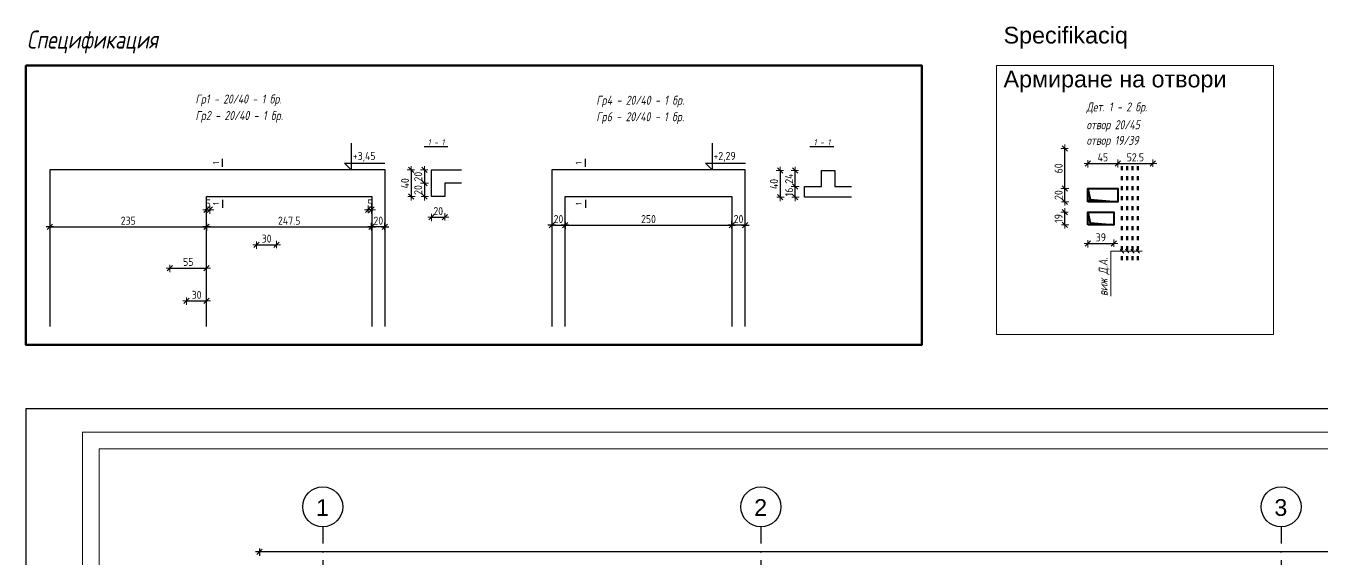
# Model space of a CAD drawing. Header units: millimetres. Extents: x -159 to 6378, y -1181 to 2393.
# Drawn here: x -159 to 1785, y 1593 to 2393 of the extents above; entities that cross this region are included whole.
import ezdxf
from ezdxf.enums import TextEntityAlignment as Align

# ---------------------------------------------------------------- set-up
doc = ezdxf.new("R2010")
doc.units = ezdxf.units.MM
doc.header["$PDMODE"] = 35
doc.linetypes.add('ACAD_ISO03W100', pattern=[30, 12, -18])
doc.linetypes.add('DASHDOT', pattern=[1, 0.5, -0.25, 0, -0.25])
for name, color, linetype, lineweight in [('0_txt', 7, 'Continuous', 18), ('1K_arm', 5, 'Continuous', 60), ('1K_arm_koti', 5, 'Continuous', 15), ('1K_arm_y', 82, 'Continuous', 60), ('1K_dupki', 5, 'Continuous', 40), ('1K_koti_van6ni', 241, 'Continuous', 25), ('1K_text-osi', 3, 'Continuous', 35), ('1K_znak', 6, 'Continuous', 25), ('TABLICA', 40, 'Continuous', 30)]:
    doc.layers.add(name, color=color, linetype=linetype, lineweight=lineweight)
for name, color, linetype in [('1K_AXIS', 7, 'DASHDOT'), ('1K_otvori-solid', 9, 'Continuous'), ('GRE', 3, 'Continuous'), ('GRETXT', 6, 'Continuous'), ('KTX', 1, 'Continuous'), ('KTXTXT', 4, 'Continuous'), ('RAZ', 3, 'Continuous')]:
    doc.layers.add(name, color=color, linetype=linetype)
doc.styles.add('DIM', font='romans.shx', dxfattribs={"width": 0.85})
doc.styles.add('SWETLI', font='simplex.shx', dxfattribs={"width": 0.75, "oblique": 12})
doc.styles.add('Z1', font='ARIAL.TTF')
doc.dimstyles.new('RAZR1', dxfattribs={"dimtxt": 12, "dimasz": 1, "dimexe": 0.3, "dimexo": 0, "dimgap": 0, "dimtad": 0, "dimrnd": 0.1, "dimzin": 14, "dimdsep": 46, "dimtxsty": 'DIM', "dimblk": 'DIM2', "dimcen": 0.09, "dimse1": 1, "dimse2": 1, "dimclrd": 256, "dimclre": 256, "dimclrt": 41, "dimadec": 8, "dimazin": 0, "dimtfac": 2.307692, "dimtix": 1, "dimtmove": 2, "dimatfit": 3, "dimldrblk": 'DIM2', "dimfxl": 0, "dimtvp": 0.769231, "dimtolj": 1, "dimtzin": 14, "dimarcsym": 0})

# ---------------------------------------------------------------- blocks, each defined once
blk = doc.blocks.new('DIM2')
for p, q in [((-5.7, 0), (5.7, 0)), ((4, 4), (-4, -4)), ((0, -5), (0, 6))]:
    blk.add_line(p, q)
blk = doc.blocks.new('*D138')
at = {"layer": '1K_koti_van6ni', "lineweight": -2}
blk.add_line((4387.4, 1604.2), (192.4, 1604.2), dxfattribs=at)
at = {"layer": 'Defpoints', "color": 0}
for p in [(191.4, 1604.2), (4388.4, 1498.5), (191.4, 1193.5)]:
    blk.add_point(p, dxfattribs=at)
at = {"layer": '1K_koti_van6ni', "lineweight": -2, "rotation": 180}
blk.add_blockref('DIM2', (191.4, 1604.2), dxfattribs=at)
at = {"layer": '1K_koti_van6ni', "lineweight": -2}
blk.add_blockref('DIM2', (4388.4, 1604.2), dxfattribs=at)
at = {"layer": '1K_koti_van6ni', "color": 41, "insert": (2289.9, 1613.5), "char_height": 12, "attachment_point": 5, "style": 'DIM'}
blk.add_mtext('\\A1;4197', dxfattribs=at)
blk = doc.blocks.new('*D296')
at = {"layer": '1K_arm_koti', "lineweight": -2}
blk.add_line((1399, 2095.5), (1399, 2112.5), dxfattribs=at)
at = {"layer": 'Defpoints', "color": 0}
for p in [(1399, 2113.5), (1433.6, 2113.5), (1433.6, 2094.5)]:
    blk.add_point(p, dxfattribs=at)
at = {"layer": '1K_arm_koti', "lineweight": -2}
for p, rotation in [((1399, 2113.5), 90), ((1399, 2094.5), 270)]:
    blk.add_blockref('DIM2', p, dxfattribs=dict(at, rotation=rotation))
at = {"layer": '1K_arm_koti', "color": 41, "insert": (1389.7, 2104), "char_height": 12, "attachment_point": 5, "rotation": 90, "style": 'DIM'}
blk.add_mtext('\\A1;19', dxfattribs=at)
blk = doc.blocks.new('*D297')
at = {"layer": '1K_arm_koti', "lineweight": -2}
blk.add_line((1399, 2130), (1399, 2148), dxfattribs=at)
at = {"layer": 'Defpoints', "color": 0}
for p in [(1399, 2149), (1433.6, 2149), (1433.6, 2129)]:
    blk.add_point(p, dxfattribs=at)
at = {"layer": '1K_arm_koti', "lineweight": -2}
for p, rotation in [((1399, 2149), 90), ((1399, 2129), 270)]:
    blk.add_blockref('DIM2', p, dxfattribs=dict(at, rotation=rotation))
at = {"layer": '1K_arm_koti', "color": 41, "insert": (1389.7, 2139), "char_height": 12, "attachment_point": 5, "rotation": 90, "style": 'DIM'}
blk.add_mtext('\\A1;20', dxfattribs=at)
blk = doc.blocks.new('*D298')
at = {"layer": '1K_arm_koti', "lineweight": -2}
blk.add_line((1434.6, 2186.4), (1477.6, 2186.4), dxfattribs=at)
at = {"layer": 'Defpoints', "color": 0}
for p in [(1478.6, 2186.4), (1433.6, 2149), (1478.6, 2149)]:
    blk.add_point(p, dxfattribs=at)
at = {"layer": '1K_arm_koti', "lineweight": -2, "rotation": 180}
blk.add_blockref('DIM2', (1433.6, 2186.4), dxfattribs=at)
at = {"layer": '1K_arm_koti', "lineweight": -2}
blk.add_blockref('DIM2', (1478.6, 2186.4), dxfattribs=at)
at = {"layer": '1K_arm_koti', "color": 41, "insert": (1456.1, 2195.6), "char_height": 12, "attachment_point": 5, "style": 'DIM'}
blk.add_mtext('\\A1;45', dxfattribs=at)
blk = doc.blocks.new('*D299')
at = {"layer": '1K_arm_koti', "lineweight": -2}
blk.add_line((1434.6, 2066.3), (1471.6, 2066.3), dxfattribs=at)
at = {"layer": 'Defpoints', "color": 0}
for p in [(1433.6, 2094.5), (1472.6, 2094.5), (1472.6, 2066.3)]:
    blk.add_point(p, dxfattribs=at)
at = {"layer": '1K_arm_koti', "lineweight": -2, "rotation": 180}
blk.add_blockref('DIM2', (1433.6, 2066.3), dxfattribs=at)
at = {"layer": '1K_arm_koti', "lineweight": -2}
blk.add_blockref('DIM2', (1472.6, 2066.3), dxfattribs=at)
at = {"layer": '1K_arm_koti', "color": 41, "insert": (1453.1, 2075.6), "char_height": 12, "attachment_point": 5, "style": 'DIM'}
blk.add_mtext('\\A1;39', dxfattribs=at)
blk = doc.blocks.new('*D300')
at = {"layer": '1K_arm_koti', "lineweight": -2}
blk.add_line((1479.6, 2186.4), (1530.1, 2186.4), dxfattribs=at)
at = {"layer": 'Defpoints', "color": 0}
for p in [(1531.1, 2186.4), (1478.6, 2149), (1531.1, 2157)]:
    blk.add_point(p, dxfattribs=at)
at = {"layer": '1K_arm_koti', "lineweight": -2, "rotation": 180}
blk.add_blockref('DIM2', (1478.6, 2186.4), dxfattribs=at)
at = {"layer": '1K_arm_koti', "lineweight": -2}
blk.add_blockref('DIM2', (1531.1, 2186.4), dxfattribs=at)
at = {"layer": '1K_arm_koti', "color": 41, "insert": (1504.8, 2195.6), "char_height": 12, "attachment_point": 5, "style": 'DIM'}
blk.add_mtext('\\A1;52.5', dxfattribs=at)
blk = doc.blocks.new('*D301')
at = {"layer": '1K_arm_koti', "lineweight": -2}
blk.add_line((1399, 2150), (1399, 2208), dxfattribs=at)
at = {"layer": 'Defpoints', "color": 0}
for p in [(1399, 2209), (1424.6, 2209), (1433.6, 2149)]:
    blk.add_point(p, dxfattribs=at)
at = {"layer": '1K_arm_koti', "lineweight": -2}
for p, rotation in [((1399, 2209), 90), ((1399, 2149), 270)]:
    blk.add_blockref('DIM2', p, dxfattribs=dict(at, rotation=rotation))
at = {"layer": '1K_arm_koti', "color": 41, "insert": (1389.7, 2179), "char_height": 12, "attachment_point": 5, "rotation": 90, "style": 'DIM'}
blk.add_mtext('\\A1;60', dxfattribs=at)
blk = doc.blocks.new('*D325')
at = {"layer": '1K_koti_van6ni', "lineweight": -2, "ltscale": 50}
blk.add_line((650.8, 2093.8), (898.8, 2093.8), dxfattribs=at)
at = {"layer": 'Defpoints', "color": 0, "ltscale": 50}
for p in [(649.8, 2136.6), (899.8, 2136.6), (899.8, 2093.8)]:
    blk.add_point(p, dxfattribs=at)
at = {"layer": '1K_koti_van6ni', "lineweight": -2, "ltscale": 50}
blk.add_blockref('DIM2', (899.8, 2093.8), dxfattribs=at)
at = {"layer": '1K_koti_van6ni', "lineweight": -2, "ltscale": 50, "rotation": 180}
blk.add_blockref('DIM2', (649.8, 2093.8), dxfattribs=at)
at = {"layer": '1K_koti_van6ni', "color": 41, "ltscale": 50, "insert": (774.8, 2103), "char_height": 12, "attachment_point": 5, "style": 'DIM'}
blk.add_mtext('\\A1;250', dxfattribs=at)
blk = doc.blocks.new('*D326')
at = {"layer": '1K_koti_van6ni', "lineweight": -2, "ltscale": 50}
blk.add_line((918.8, 2093.8), (900.8, 2093.8), dxfattribs=at)
at = {"layer": 'Defpoints', "color": 0, "ltscale": 50}
for p in [(899.8, 2136.6), (919.8, 2136.6), (899.8, 2093.8)]:
    blk.add_point(p, dxfattribs=at)
at = {"layer": '1K_koti_van6ni', "lineweight": -2, "ltscale": 50}
blk.add_blockref('DIM2', (919.8, 2093.8), dxfattribs=at)
at = {"layer": '1K_koti_van6ni', "lineweight": -2, "ltscale": 50, "rotation": 180}
blk.add_blockref('DIM2', (899.8, 2093.8), dxfattribs=at)
at = {"layer": '1K_koti_van6ni', "color": 41, "ltscale": 50, "insert": (909.8, 2103), "char_height": 12, "attachment_point": 5, "style": 'DIM'}
blk.add_mtext('\\A1;20', dxfattribs=at)
blk = doc.blocks.new('*D327')
at = {"layer": '1K_koti_van6ni', "lineweight": -2, "ltscale": 50}
blk.add_line((630.8, 2093.8), (648.8, 2093.8), dxfattribs=at)
at = {"layer": 'Defpoints', "color": 0, "ltscale": 50}
for p in [(629.8, 2136.6), (649.8, 2136.6), (649.8, 2093.8)]:
    blk.add_point(p, dxfattribs=at)
at = {"layer": '1K_koti_van6ni', "lineweight": -2, "ltscale": 50}
blk.add_blockref('DIM2', (649.8, 2093.8), dxfattribs=at)
at = {"layer": '1K_koti_van6ni', "lineweight": -2, "ltscale": 50, "rotation": 180}
blk.add_blockref('DIM2', (629.8, 2093.8), dxfattribs=at)
at = {"layer": '1K_koti_van6ni', "color": 41, "ltscale": 50, "insert": (639.8, 2103), "char_height": 12, "attachment_point": 5, "style": 'DIM'}
blk.add_mtext('\\A1;20', dxfattribs=at)
blk = doc.blocks.new('*D328')
at = {"layer": '1K_arm_koti', "lineweight": -2}
blk.add_line((994.8, 2136.6), (994.8, 2150.6), dxfattribs=at)
at = {"layer": 'Defpoints', "color": 0}
for p in [(994.8, 2151.6), (1008.7, 2151.6), (1008.7, 2135.6)]:
    blk.add_point(p, dxfattribs=at)
at = {"layer": '1K_arm_koti', "lineweight": -2}
for p, rotation in [((994.8, 2151.6), 90), ((994.8, 2135.6), 270)]:
    blk.add_blockref('DIM2', p, dxfattribs=dict(at, rotation=rotation))
at = {"layer": '1K_arm_koti', "color": 41, "insert": (985.6, 2143.6), "char_height": 12, "attachment_point": 5, "rotation": 90, "style": 'DIM'}
blk.add_mtext('\\A1;16', dxfattribs=at)
blk = doc.blocks.new('*D329')
at = {"layer": '1K_arm_koti', "lineweight": -2}
blk.add_line((994.8, 2152.6), (994.8, 2174.6), dxfattribs=at)
at = {"layer": 'Defpoints', "color": 0}
for p in [(994.8, 2175.6), (1034.2, 2175.6), (1008.7, 2151.6)]:
    blk.add_point(p, dxfattribs=at)
at = {"layer": '1K_arm_koti', "lineweight": -2}
for p, rotation in [((994.8, 2175.6), 90), ((994.8, 2151.6), 270)]:
    blk.add_blockref('DIM2', p, dxfattribs=dict(at, rotation=rotation))
at = {"layer": '1K_arm_koti', "color": 41, "insert": (985.6, 2163.6), "char_height": 12, "attachment_point": 5, "rotation": 90, "style": 'DIM'}
blk.add_mtext('\\A1;24', dxfattribs=at)
blk = doc.blocks.new('*D330')
at = {"layer": '1K_arm_koti', "lineweight": -2}
blk.add_line((972.2, 2174.6), (972.2, 2136.6), dxfattribs=at)
at = {"layer": 'Defpoints', "color": 0}
for p in [(1034.2, 2175.6), (972.2, 2135.6), (1008.7, 2135.6)]:
    blk.add_point(p, dxfattribs=at)
at = {"layer": '1K_arm_koti', "lineweight": -2}
for p, rotation in [((972.2, 2175.6), 90), ((972.2, 2135.6), 270)]:
    blk.add_blockref('DIM2', p, dxfattribs=dict(at, rotation=rotation))
at = {"layer": '1K_arm_koti', "color": 41, "insert": (963, 2155.6), "char_height": 12, "attachment_point": 5, "rotation": 90, "style": 'DIM'}
blk.add_mtext('\\A1;40', dxfattribs=at)
blk = doc.blocks.new('*D331')
at = {"layer": '1K_koti_van6ni', "lineweight": -2, "ltscale": 50}
blk.add_line((113.2, 2091.4), (358.7, 2091.4), dxfattribs=at)
at = {"layer": 'Defpoints', "color": 0, "ltscale": 50}
for p in [(112.2, 2136.6), (359.7, 2136.6), (359.7, 2091.4)]:
    blk.add_point(p, dxfattribs=at)
at = {"layer": '1K_koti_van6ni', "lineweight": -2, "ltscale": 50, "rotation": 180}
blk.add_blockref('DIM2', (112.2, 2091.4), dxfattribs=at)
at = {"layer": '1K_koti_van6ni', "lineweight": -2, "ltscale": 50}
blk.add_blockref('DIM2', (359.7, 2091.4), dxfattribs=at)
at = {"layer": '1K_koti_van6ni', "color": 41, "ltscale": 50, "insert": (236, 2100.6), "char_height": 12, "attachment_point": 5, "style": 'DIM'}
blk.add_mtext('\\A1;247.5', dxfattribs=at)
blk = doc.blocks.new('*D332')
at = {"layer": '1K_koti_van6ni', "lineweight": -2, "ltscale": 50}
blk.add_line((378.7, 2091.4), (360.7, 2091.4), dxfattribs=at)
at = {"layer": 'Defpoints', "color": 0, "ltscale": 50}
for p in [(359.7, 2136.6), (379.7, 2136.6), (359.7, 2091.4)]:
    blk.add_point(p, dxfattribs=at)
at = {"layer": '1K_koti_van6ni', "lineweight": -2, "ltscale": 50, "rotation": 180}
blk.add_blockref('DIM2', (359.7, 2091.4), dxfattribs=at)
at = {"layer": '1K_koti_van6ni', "lineweight": -2, "ltscale": 50}
blk.add_blockref('DIM2', (379.7, 2091.4), dxfattribs=at)
at = {"layer": '1K_koti_van6ni', "color": 41, "ltscale": 50, "insert": (369.7, 2100.6), "char_height": 12, "attachment_point": 5, "style": 'DIM'}
blk.add_mtext('\\A1;20', dxfattribs=at)
blk = doc.blocks.new('*D333')
at = {"layer": '1K_koti_van6ni', "lineweight": -2, "ltscale": 50}
blk.add_line((-121.8, 2091.4), (111.2, 2091.4), dxfattribs=at)
at = {"layer": 'Defpoints', "color": 0, "ltscale": 50}
for p in [(-122.8, 2136.6), (112.2, 2136.6), (112.2, 2091.4)]:
    blk.add_point(p, dxfattribs=at)
at = {"layer": '1K_koti_van6ni', "lineweight": -2, "ltscale": 50, "rotation": 180}
blk.add_blockref('DIM2', (-122.8, 2091.4), dxfattribs=at)
at = {"layer": '1K_koti_van6ni', "lineweight": -2, "ltscale": 50}
blk.add_blockref('DIM2', (112.2, 2091.4), dxfattribs=at)
at = {"layer": '1K_koti_van6ni', "color": 41, "ltscale": 50, "insert": (-5.3, 2100.6), "char_height": 12, "attachment_point": 5, "style": 'DIM'}
blk.add_mtext('\\A1;235', dxfattribs=at)
blk = doc.blocks.new('*D334')
at = {"layer": '1K_arm_koti', "lineweight": -2}
blk.add_line((438.7, 2175.6), (438.7, 2157.6), dxfattribs=at)
at = {"layer": 'Defpoints', "color": 0}
for p in [(449.5, 2176.6), (438.7, 2156.6), (469.5, 2156.6)]:
    blk.add_point(p, dxfattribs=at)
at = {"layer": '1K_arm_koti', "lineweight": -2}
for p, rotation in [((438.7, 2176.6), 90), ((438.7, 2156.6), 270)]:
    blk.add_blockref('DIM2', p, dxfattribs=dict(at, rotation=rotation))
at = {"layer": '1K_arm_koti', "color": 41, "insert": (429.5, 2166.6), "char_height": 12, "attachment_point": 5, "rotation": 90, "style": 'DIM'}
blk.add_mtext('\\A1;20', dxfattribs=at)
blk = doc.blocks.new('*D335')
at = {"layer": '1K_arm_koti', "lineweight": -2}
blk.add_line((438.7, 2155.6), (438.7, 2137.6), dxfattribs=at)
at = {"layer": 'Defpoints', "color": 0}
for p in [(469.5, 2156.6), (438.7, 2136.6), (449.5, 2136.6)]:
    blk.add_point(p, dxfattribs=at)
at = {"layer": '1K_arm_koti', "lineweight": -2}
for p, rotation in [((438.7, 2156.6), 90), ((438.7, 2136.6), 270)]:
    blk.add_blockref('DIM2', p, dxfattribs=dict(at, rotation=rotation))
at = {"layer": '1K_arm_koti', "color": 41, "insert": (429.5, 2146.6), "char_height": 12, "attachment_point": 5, "rotation": 90, "style": 'DIM'}
blk.add_mtext('\\A1;20', dxfattribs=at)
blk = doc.blocks.new('*D336')
at = {"layer": '1K_arm_koti', "lineweight": -2}
blk.add_line((418.9, 2175.6), (418.9, 2137.6), dxfattribs=at)
at = {"layer": 'Defpoints', "color": 0}
for p in [(449.5, 2176.6), (418.9, 2136.6), (449.5, 2136.6)]:
    blk.add_point(p, dxfattribs=at)
at = {"layer": '1K_arm_koti', "lineweight": -2}
for p, rotation in [((418.9, 2176.6), 90), ((418.9, 2136.6), 270)]:
    blk.add_blockref('DIM2', p, dxfattribs=dict(at, rotation=rotation))
at = {"layer": '1K_arm_koti', "color": 41, "insert": (409.6, 2156.6), "char_height": 12, "attachment_point": 5, "rotation": 90, "style": 'DIM'}
blk.add_mtext('\\A1;40', dxfattribs=at)
blk = doc.blocks.new('*D337')
at = {"layer": '1K_arm_koti', "lineweight": -2}
blk.add_line((450.5, 2105.7), (468.5, 2105.7), dxfattribs=at)
at = {"layer": 'Defpoints', "color": 0}
for p in [(449.5, 2136.6), (469.5, 2136.6), (469.5, 2105.7)]:
    blk.add_point(p, dxfattribs=at)
at = {"layer": '1K_arm_koti', "lineweight": -2, "rotation": 180}
blk.add_blockref('DIM2', (449.5, 2105.7), dxfattribs=at)
at = {"layer": '1K_arm_koti', "lineweight": -2}
blk.add_blockref('DIM2', (469.5, 2105.7), dxfattribs=at)
at = {"layer": '1K_arm_koti', "color": 41, "insert": (459.5, 2114.9), "char_height": 12, "attachment_point": 5, "style": 'DIM'}
blk.add_mtext('\\A1;20', dxfattribs=at)
blk = doc.blocks.new('*D338')
at = {"layer": '1K_arm_koti', "lineweight": -2}
for p, q in [((111.2, 2117.1), (110.2, 2117.1)), ((112.2, 2117.1), (117.2, 2117.1)), ((118.2, 2117.1), (119.2, 2117.1))]:
    blk.add_line(p, q, dxfattribs=at)
at = {"layer": 'Defpoints', "color": 0}
for p in [(117.2, 2138.1), (112.2, 2136.6), (117.2, 2117.1)]:
    blk.add_point(p, dxfattribs=at)
at = {"layer": '1K_arm_koti', "lineweight": -2}
blk.add_blockref('DIM2', (112.2, 2117.1), dxfattribs=at)
at = {"layer": '1K_arm_koti', "lineweight": -2, "rotation": 180}
blk.add_blockref('DIM2', (117.2, 2117.1), dxfattribs=at)
at = {"layer": '1K_arm_koti', "color": 41, "insert": (114.7, 2126.4), "char_height": 12, "attachment_point": 5, "style": 'DIM'}
blk.add_mtext('\\A1;5', dxfattribs=at)
blk = doc.blocks.new('*D339')
at = {"layer": '1K_arm_koti', "lineweight": -2}
for p, q in [((353.7, 2117.1), (352.7, 2117.1)), ((359.7, 2117.1), (354.7, 2117.1)), ((360.7, 2117.1), (361.7, 2117.1))]:
    blk.add_line(p, q, dxfattribs=at)
at = {"layer": 'Defpoints', "color": 0}
for p in [(354.7, 2138.1), (359.7, 2136.6), (354.7, 2117.1)]:
    blk.add_point(p, dxfattribs=at)
at = {"layer": '1K_arm_koti', "lineweight": -2}
blk.add_blockref('DIM2', (354.7, 2117.1), dxfattribs=at)
at = {"layer": '1K_arm_koti', "lineweight": -2, "rotation": 180}
blk.add_blockref('DIM2', (359.7, 2117.1), dxfattribs=at)
at = {"layer": '1K_arm_koti', "color": 41, "insert": (357.2, 2126.4), "char_height": 12, "attachment_point": 5, "style": 'DIM'}
blk.add_mtext('\\A1;5', dxfattribs=at)
blk = doc.blocks.new('*D340')
at = {"layer": '1K_arm_koti', "lineweight": -2}
blk.add_line((58.2, 2029.6), (111.2, 2029.6), dxfattribs=at)
at = {"layer": 'Defpoints', "color": 0}
for p in [(57.2, 2050.7), (112.2, 2050.7), (112.2, 2029.6)]:
    blk.add_point(p, dxfattribs=at)
at = {"layer": '1K_arm_koti', "lineweight": -2, "rotation": 180}
blk.add_blockref('DIM2', (57.2, 2029.6), dxfattribs=at)
at = {"layer": '1K_arm_koti', "lineweight": -2}
blk.add_blockref('DIM2', (112.2, 2029.6), dxfattribs=at)
at = {"layer": '1K_arm_koti', "color": 41, "insert": (84.7, 2038.8), "char_height": 12, "attachment_point": 5, "style": 'DIM'}
blk.add_mtext('\\A1;55', dxfattribs=at)
blk = doc.blocks.new('*D341')
at = {"layer": '1K_arm_koti', "lineweight": -2}
blk.add_line((83.2, 1980.2), (111.2, 1980.2), dxfattribs=at)
at = {"layer": 'Defpoints', "color": 0}
for p in [(82.2, 2005.4), (112.2, 2005.4), (112.2, 1980.2)]:
    blk.add_point(p, dxfattribs=at)
at = {"layer": '1K_arm_koti', "lineweight": -2, "rotation": 180}
blk.add_blockref('DIM2', (82.2, 1980.2), dxfattribs=at)
at = {"layer": '1K_arm_koti', "lineweight": -2}
blk.add_blockref('DIM2', (112.2, 1980.2), dxfattribs=at)
at = {"layer": '1K_arm_koti', "color": 41, "insert": (97.2, 1989.4), "char_height": 12, "attachment_point": 5, "style": 'DIM'}
blk.add_mtext('\\A1;30', dxfattribs=at)
blk = doc.blocks.new('*D342')
at = {"layer": '1K_arm_koti', "lineweight": -2}
blk.add_line((188.2, 2064.5), (216.2, 2064.5), dxfattribs=at)
at = {"layer": 'Defpoints', "color": 0}
for p in [(217.2, 2064.5), (187.2, 2055.7), (217.2, 2050.7)]:
    blk.add_point(p, dxfattribs=at)
at = {"layer": '1K_arm_koti', "lineweight": -2, "rotation": 180}
blk.add_blockref('DIM2', (187.2, 2064.5), dxfattribs=at)
at = {"layer": '1K_arm_koti', "lineweight": -2}
blk.add_blockref('DIM2', (217.2, 2064.5), dxfattribs=at)
at = {"layer": '1K_arm_koti', "color": 41, "insert": (202.2, 2073.7), "char_height": 12, "attachment_point": 5, "style": 'DIM'}
blk.add_mtext('\\A1;30', dxfattribs=at)

msp = doc.modelspace()

# ---------------------------------------------------------------- hatches: boundary and pattern name
at = {"layer": '1K_otvori-solid'}
h = msp.add_hatch(color=256, dxfattribs=at)
h.paths.add_polyline_path([(1437.074, 2132.467), (1433.572, 2148.971), (1433.572, 2128.971)])
h.paths.add_polyline_path([(1437.074, 2132.467), (1433.572, 2128.971), (1478.572, 2128.971)])
h = msp.add_hatch(color=256, dxfattribs=at)
h.paths.add_polyline_path([(1433.572, 2113.471), (1433.572, 2094.471), (1437.126, 2097.539)])
h.paths.add_polyline_path([(1437.126, 2097.539), (1433.572, 2094.471), (1472.572, 2094.471)])

# ---------------------------------------------------------------- linework, layer by layer
at = {"layer": '0_txt'}
msp.add_lwpolyline([(-73.698, -1146.449), (6343.421, -1146.449), (6343.421, 1783.551), (-73.698, 1783.551), (-73.698, -1146.449)], dxfattribs=at)
msp.add_lwpolyline([(-48.698, -1121.449), (6318.421, -1121.449), (6318.421, 1758.551), (-48.698, 1758.551)], close=True, dxfattribs=at)
at = {"layer": '1K_arm', "linetype": 'ACAD_ISO03W100', "ltscale": 0.5}
for p, q in [((1484.568, 2182.261), (1484.568, 2033.27)), ((1492.568, 2182.261), (1492.568, 2033.27)), ((1500.568, 2182.261), (1500.568, 2033.27)), ((1508.568, 2182.261), (1508.568, 2033.27))]:
    msp.add_line(p, q, dxfattribs=at)
at = {"layer": '1K_arm_koti', "color": 1}
msp.add_lwpolyline([(1296.668, 2333.495), (1711.748, 2333.495), (1711.748, 1929.74), (1296.668, 1929.74)], close=True, dxfattribs=at)
at = {"layer": '1K_arm_koti'}
for points in [[(1515.114, 2054.928), (1467.969, 2054.928), (1467.969, 1987.646)], [(1482.21, 2057.463), (1487.349, 2052.05)], [(1489.998, 2057.634), (1495.138, 2052.221)], [(1497.998, 2057.497), (1503.138, 2052.084)], [(1505.998, 2057.463), (1511.138, 2052.05)]]:
    msp.add_lwpolyline(points, dxfattribs=at)
at = {"layer": '1K_arm_y'}
msp.add_lwpolyline([(-158.698, 2333.495), (1184.447, 2333.495), (1184.447, 1914.426), (-158.698, 1914.426)], close=True, dxfattribs=at)
at = {"layer": '1K_AXIS', "ltscale": 50}
for p, q in [((286.358, 1641.582), (286.358, -40.511)), ((943.358, 1641.582), (943.358, -40.511)), ((1723.358, 1641.582), (1723.358, -40.511))]:
    msp.add_line(p, q, dxfattribs=at)
at = {"layer": '1K_dupki'}
msp.add_line((1437.074, 2132.467), (1433.572, 2128.971), dxfattribs=at)
for points in [[(1433.572, 2128.971), (1433.572, 2148.971), (1478.572, 2148.971), (1478.572, 2128.971)], [(1433.572, 2094.471), (1433.572, 2113.471), (1472.572, 2113.471), (1472.572, 2094.471)]]:
    msp.add_lwpolyline(points, close=True, dxfattribs=at)
for points in [[(1433.572, 2148.971), (1437.074, 2132.467), (1478.572, 2128.971)], [(1433.572, 2113.471), (1437.126, 2097.539), (1472.572, 2094.471)]]:
    msp.add_lwpolyline(points, dxfattribs=at)
at = {"layer": '1K_znak'}
for centre in [(286.358, 1671.582), (943.358, 1671.582), (1723.358, 1671.582)]:
    msp.add_circle(centre, 30, dxfattribs=at)
at = {"layer": 'GRE', "ltscale": 50}
for p, q in [((379.719, 2176.648), (-122.781, 2176.648)), ((-122.781, 2176.648), (-122.781, 1941.702)), ((379.719, 1941.702), (379.719, 2176.648)), ((919.847, 2176.648), (629.847, 2176.648)), ((629.847, 2176.648), (629.847, 1941.702)), ((919.847, 1941.702), (919.847, 2176.648)), ((112.219, 1941.702), (112.219, 2136.647)), ((112.219, 2136.647), (359.719, 2136.647)), ((359.719, 2136.647), (359.719, 1941.702)), ((379.719, 1941.702), (379.719, 2136.647)), ((649.847, 1941.702), (649.847, 2136.647)), ((649.847, 2136.647), (899.847, 2136.647)), ((899.847, 2136.647), (899.847, 1941.702)), ((919.847, 1941.702), (919.847, 2136.647))]:
    msp.add_line(p, q, dxfattribs=at)
for points in [[(494.492, 2156.647), (469.492, 2156.647), (469.492, 2136.647), (449.492, 2136.647), (449.488, 2176.647), (494.492, 2176.647)], [(1079.208, 2135.648), (1008.702, 2135.648), (1008.702, 2151.648), (1034.202, 2151.648), (1034.202, 2175.648), (1054.202, 2175.648), (1054.202, 2151.648), (1079.208, 2151.648)]]:
    msp.add_lwpolyline(points, dxfattribs=at)
at = {"layer": 'KTX'}
for p, q in [((136.271, 2181.46), (136.271, 2193.46)), ((680.241, 2181.46), (680.241, 2193.46)), ((136.271, 2131.835), (136.271, 2119.835)), ((680.241, 2131.835), (680.241, 2119.835))]:
    msp.add_line(p, q, dxfattribs=at)
for points in [[(329.202, 2216.634), (329.202, 2176.648), (319.202, 2186.648), (379.522, 2186.648)], [(870.033, 2216.634), (870.033, 2176.648), (860.033, 2186.648), (920.354, 2186.648)]]:
    msp.add_lwpolyline(points, dxfattribs=at)
at = {"layer": 'TABLICA'}
msp.add_lwpolyline([(-158.698, -1181.449), (6378.421, -1181.449), (6378.421, 1818.551), (-158.698, 1818.551)], close=True, dxfattribs=at)

# ---------------------------------------------------------------- texts
at = {"layer": '1K_arm_koti', "style": 'SWETLI', "oblique": 12, "width": 0.75}
for s, p in [('Дет. 1 - 2 бр.', (1431.597, 2264.32)), ('отвор 20/45', (1431.597, 2237.672)), ('отвор 19/39', (1431.597, 2214.236))]:
    msp.add_text(s, height=13.5, dxfattribs=at).set_placement(p)
msp.add_text('виж Д.А.', height=13.5, rotation=90, dxfattribs=at).set_placement((1463.275, 1987.649))
at = {"layer": '1K_text-osi', "style": 'Z1'}
for s, p in [('Specifikaciq', (1307.213, 2366.246)), ('Армиране на отвори', (1307.213, 2300.495)), ('1', (276.22, 1658.05)), ('2', (933.22, 1658.05)), ('3', (1713.22, 1658.05))]:
    msp.add_text(s, height=25, dxfattribs=at).set_placement(p)
at = {"layer": 'GRETXT', "style": 'SWETLI', "oblique": 12, "width": 0.75}
for s, height, p in [('Спецификация', 27, (-157.2, 2358.633)), ('Гp1 - 20/40 - 1 бp.', 13.5, (95.502, 2276.222)), ('Гp4 - 20/40 - 1 бp.', 13.5, (696.557, 2274.403)), ('Гp2 - 20/40 - 1 бp.', 13.5, (95.502, 2251.482)), ('Гp6 - 20/40 - 1 бp.', 13.5, (696.557, 2249.663))]:
    msp.add_text(s, height=height, dxfattribs=at).set_placement(p)
at = {"layer": 'KTXTXT', "style": 'DIM', "width": 0.85}
for s, p in [('+3,45', (331.408, 2191.648)), ('+2,29', (872.239, 2191.648))]:
    msp.add_text(s, height=12, dxfattribs=at).set_placement(p)
for p in [(126.271, 2187.01), (670.241, 2187.01), (126.271, 2126.285), (670.241, 2126.285)]:
    msp.add_text('1', height=9, rotation=90, dxfattribs=at).set_placement(p, align=Align.MIDDLE)
at = {"layer": 'RAZ', "style": 'SWETLI', "oblique": 12, "width": 0.75}
for p in [(456.419, 2218.145), (1035.049, 2218.145)]:
    msp.add_text('%%u 1 - 1 ', height=9, dxfattribs=at).set_placement(p, align=Align.MIDDLE)

# ---------------------------------------------------------------- dimensions: what is measured, and where the dimension line sits
at = {"layer": '1K_arm_koti'}
for base, p1, p2, angle, picture, middle in [((1398.96, 2208.971), (1433.572, 2148.971), (1424.584, 2208.971), 90, '*D301', (1389.729, 2178.971)), ((418.87, 2136.647), (449.488, 2176.65), (449.492, 2136.647), 90, '*D336', (409.639, 2156.649)), ((438.734, 2156.647), (449.488, 2176.65), (469.492, 2156.647), 90, '*D334', (429.503, 2166.649)), ((972.215, 2135.648), (1034.202, 2175.648), (1008.702, 2135.648), 90, '*D330', (962.984, 2155.648)), ((994.801, 2175.648), (1008.702, 2151.648), (1034.202, 2175.648), 90, '*D329', (985.57, 2163.648)), ((438.734, 2136.647), (469.492, 2156.647), (449.492, 2136.647), 90, '*D335', (429.503, 2146.647)), ((994.801, 2151.648), (1008.702, 2135.648), (1008.702, 2151.648), 90, '*D328', (985.57, 2143.648)), ((354.719, 2117.121), (359.719, 2136.647), (354.719, 2138.147), 180, '*D339', (357.219, 2126.352)), ((1398.96, 2148.971), (1433.572, 2128.971), (1433.572, 2148.971), 90, '*D297', (1389.729, 2138.971)), ((1398.96, 2113.471), (1433.572, 2094.471), (1433.572, 2113.471), 90, '*D296', (1389.729, 2103.971))]:
    dim = msp.add_linear_dim(base=base, p1=p1, p2=p2, angle=angle, dimstyle='RAZR1', dxfattribs=at)
    dim.commit()
    dim.dimension.update_dxf_attribs({"geometry": picture, "text_midpoint": middle})
for base, p1, p2, picture, middle in [((1478.572, 2186.355), (1433.572, 2148.971), (1478.572, 2148.971), '*D298', (1456.072, 2195.586)), ((1531.072, 2186.355), (1478.572, 2148.971), (1531.072, 2156.971), '*D300', (1504.822, 2195.586)), ((117.219, 2117.121), (112.219, 2136.647), (117.219, 2138.147), '*D338', (114.719, 2126.352)), ((469.492, 2105.691), (449.492, 2136.647), (469.492, 2136.647), '*D337', (459.492, 2114.922)), ((217.219, 2064.496), (187.219, 2055.731), (217.219, 2050.731), '*D342', (202.219, 2073.727)), ((1472.572, 2066.343), (1433.572, 2094.471), (1472.572, 2094.471), '*D299', (1453.072, 2075.574)), ((112.219, 2029.588), (57.219, 2050.731), (112.219, 2050.731), '*D340', (84.719, 2038.819)), ((112.219, 1980.193), (82.219, 2005.437), (112.219, 2005.437), '*D341', (97.219, 1989.424))]:
    dim = msp.add_linear_dim(base=base, p1=p1, p2=p2, dimstyle='RAZR1', dxfattribs=at)
    dim.commit()
    dim.dimension.update_dxf_attribs({"geometry": picture, "text_midpoint": middle})
at = {"layer": '1K_koti_van6ni', "ltscale": 50}
for base, p1, p2, picture, middle in [((112.219, 2091.387), (-122.781, 2136.647), (112.219, 2136.647), '*D333', (-5.281, 2100.618)), ((359.719, 2091.387), (112.219, 2136.647), (359.719, 2136.647), '*D331', (235.969, 2100.618)), ((359.719, 2091.387), (379.719, 2136.647), (359.719, 2136.647), '*D332', (369.719, 2100.618)), ((649.847, 2093.762), (629.847, 2136.647), (649.847, 2136.647), '*D327', (639.847, 2102.993)), ((899.847, 2093.762), (649.847, 2136.647), (899.847, 2136.647), '*D325', (774.847, 2102.993)), ((899.847, 2093.762), (919.847, 2136.647), (899.847, 2136.647), '*D326', (909.847, 2102.993))]:
    dim = msp.add_linear_dim(base=base, p1=p1, p2=p2, dimstyle='RAZR1', dxfattribs=at)
    dim.commit()
    dim.dimension.update_dxf_attribs({"geometry": picture, "text_midpoint": middle})
at = {"layer": '1K_koti_van6ni'}
dim = msp.add_linear_dim(base=(191.358, 1604.247), p1=(4388.358, 1498.516), p2=(191.358, 1193.516), dimstyle='RAZR1', dxfattribs=at)
dim.commit()
dim.dimension.update_dxf_attribs({"geometry": '*D138', "text_midpoint": (2289.858, 1613.478)})

doc.saveas('drawing.dxf')
